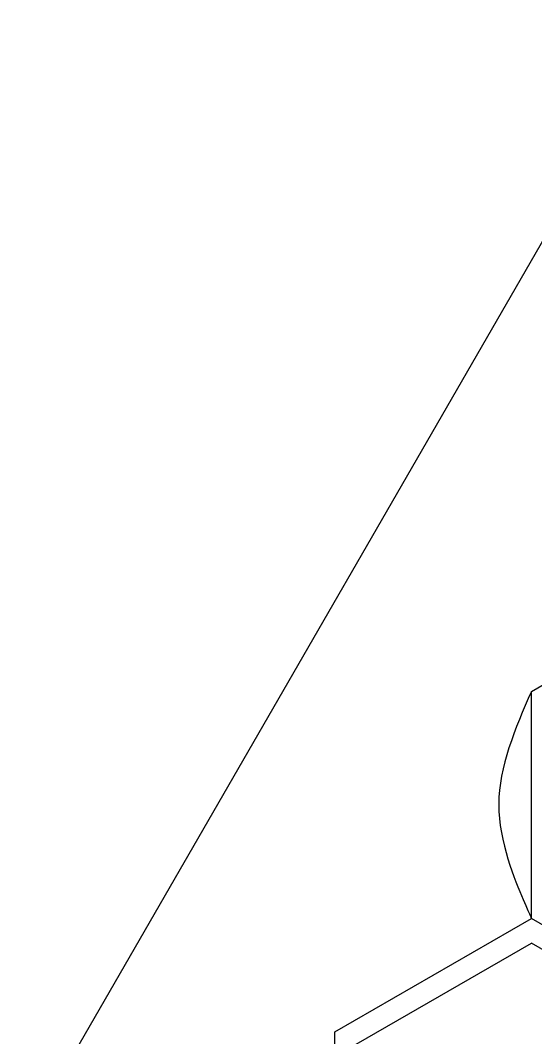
# Model space of a CAD drawing. Extents: x 0.1 to 20.7, y 0 to 17.9.
# Drawn here: x 0.05 to 4.15, y 9.85 to 17.93 of the extents above; entities that cross this region are included whole.
import ezdxf

# ---------------------------------------------------------------- set-up
doc = ezdxf.new("R2010")
doc.units = 0
doc.layers.add('Catan-Cuts&Scores', color=7, linetype='CONTINUOUS')

msp = doc.modelspace()

# ---------------------------------------------------------------- linework, layer by layer
at = {"layer": 'Catan-Cuts&Scores', "color": 1}
for points in [[(15.553303, 17.932221), (5.218721, 17.932225), (0.051425, 8.982221), (5.218713, 0.032228), (15.590346, 0.053614), (20.72059, 8.982217), (15.553303, 17.932221), (15.553303, 17.932221)], [(4.116264, 12.59844), (5.678768, 13.500551)], [(4.116264, 10.794221), (4.116264, 12.59844)], [(2.55376, 9.89211), (4.116264, 10.794221)], [(5.678768, 9.89211), (4.116264, 10.794221)], [(2.723772, 8.186043), (2.723772, 9.793953), (4.116264, 10.59791)], [(5.508756, 9.793957), (4.116264, 10.59791)], [(2.55376, 8.08789), (2.55376, 9.89211)]]:
    msp.add_lwpolyline(points, dxfattribs=at)
for points in [[(4.11626, 12.59844), (3.986532, 12.299976), (3.856803, 12.001513), (3.856803, 11.700811)], [(3.856803, 11.700811), (3.856803, 11.400103), (3.986532, 11.097161), (4.051397, 10.945693)], [(4.051397, 10.945693), (4.116264, 10.794221), (4.116264, 10.794221), (4.116264, 10.794221)]]:
    msp.add_open_spline(points, degree=3, dxfattribs=at)

doc.saveas('drawing.dxf')
